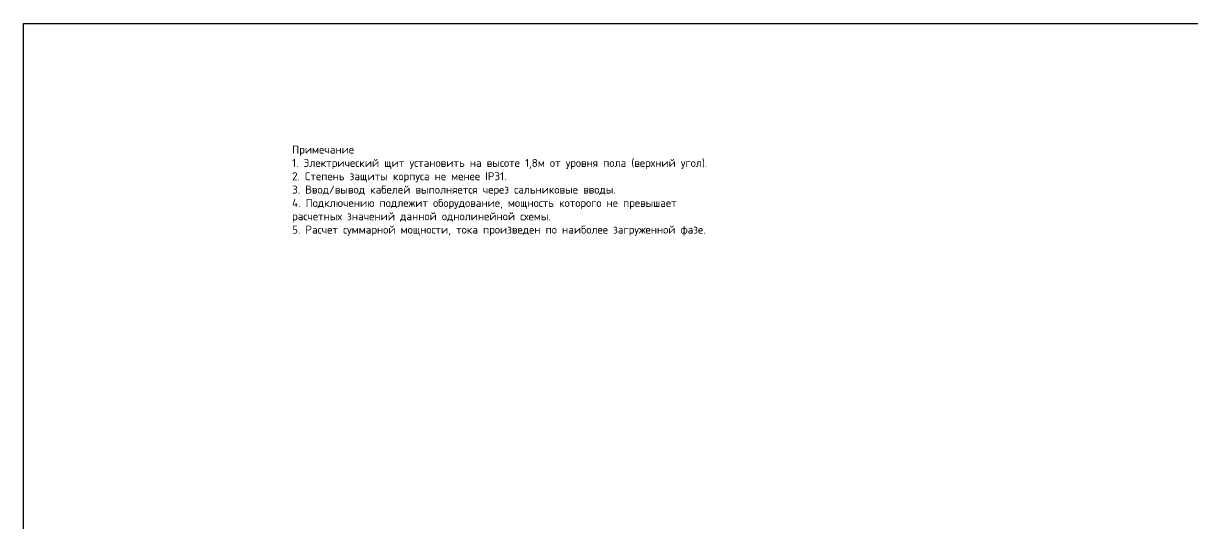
# Model space of a CAD drawing. Header units: millimetres. Extents: x -100 to 776, y -1250 to 875.
# Drawn here: x -100 to 338.1, y 312.5 to 500 of the extents above; entities that cross this region are included whole.
import ezdxf

# ---------------------------------------------------------------- set-up
doc = ezdxf.new("R2010")
doc.units = ezdxf.units.MM
doc.layers.add('EL_TX', color=7, linetype='Continuous', lineweight=25)
doc.styles.add('GOST A', font='isocpeur.ttf', dxfattribs={"width": 0.9})

msp = doc.modelspace()

# ---------------------------------------------------------------- linework, layer by layer
for p, q in [((-100, 0), (-100, 500)), ((-100, 500), (684.839, 500))]:
    msp.add_line(p, q)

# ---------------------------------------------------------------- texts
at = {"layer": 'EL_TX', "insert": (0.698, 454.186), "char_height": 3, "width": 155.01289, "attachment_point": 1, "style": 'GOST A'}
msp.add_mtext('{\\W1;Примечание\\P1. Электрический щит установить на высоте 1,8м от уровня пола (верхний угол).\\P2. Степень защиты корпуса не менее IP31.\\P3. Ввод/вывод кабелей выполняется через сальниковые вводы.\\P4. Подключению подлежит оборудование, мощность которого не превышает расчетных значений данной однолинейной схемы.\\P5. Расчет суммарной мощности, тока произведен по наиболее загруженной фазе.}', dxfattribs=at)

doc.saveas('drawing.dxf')
